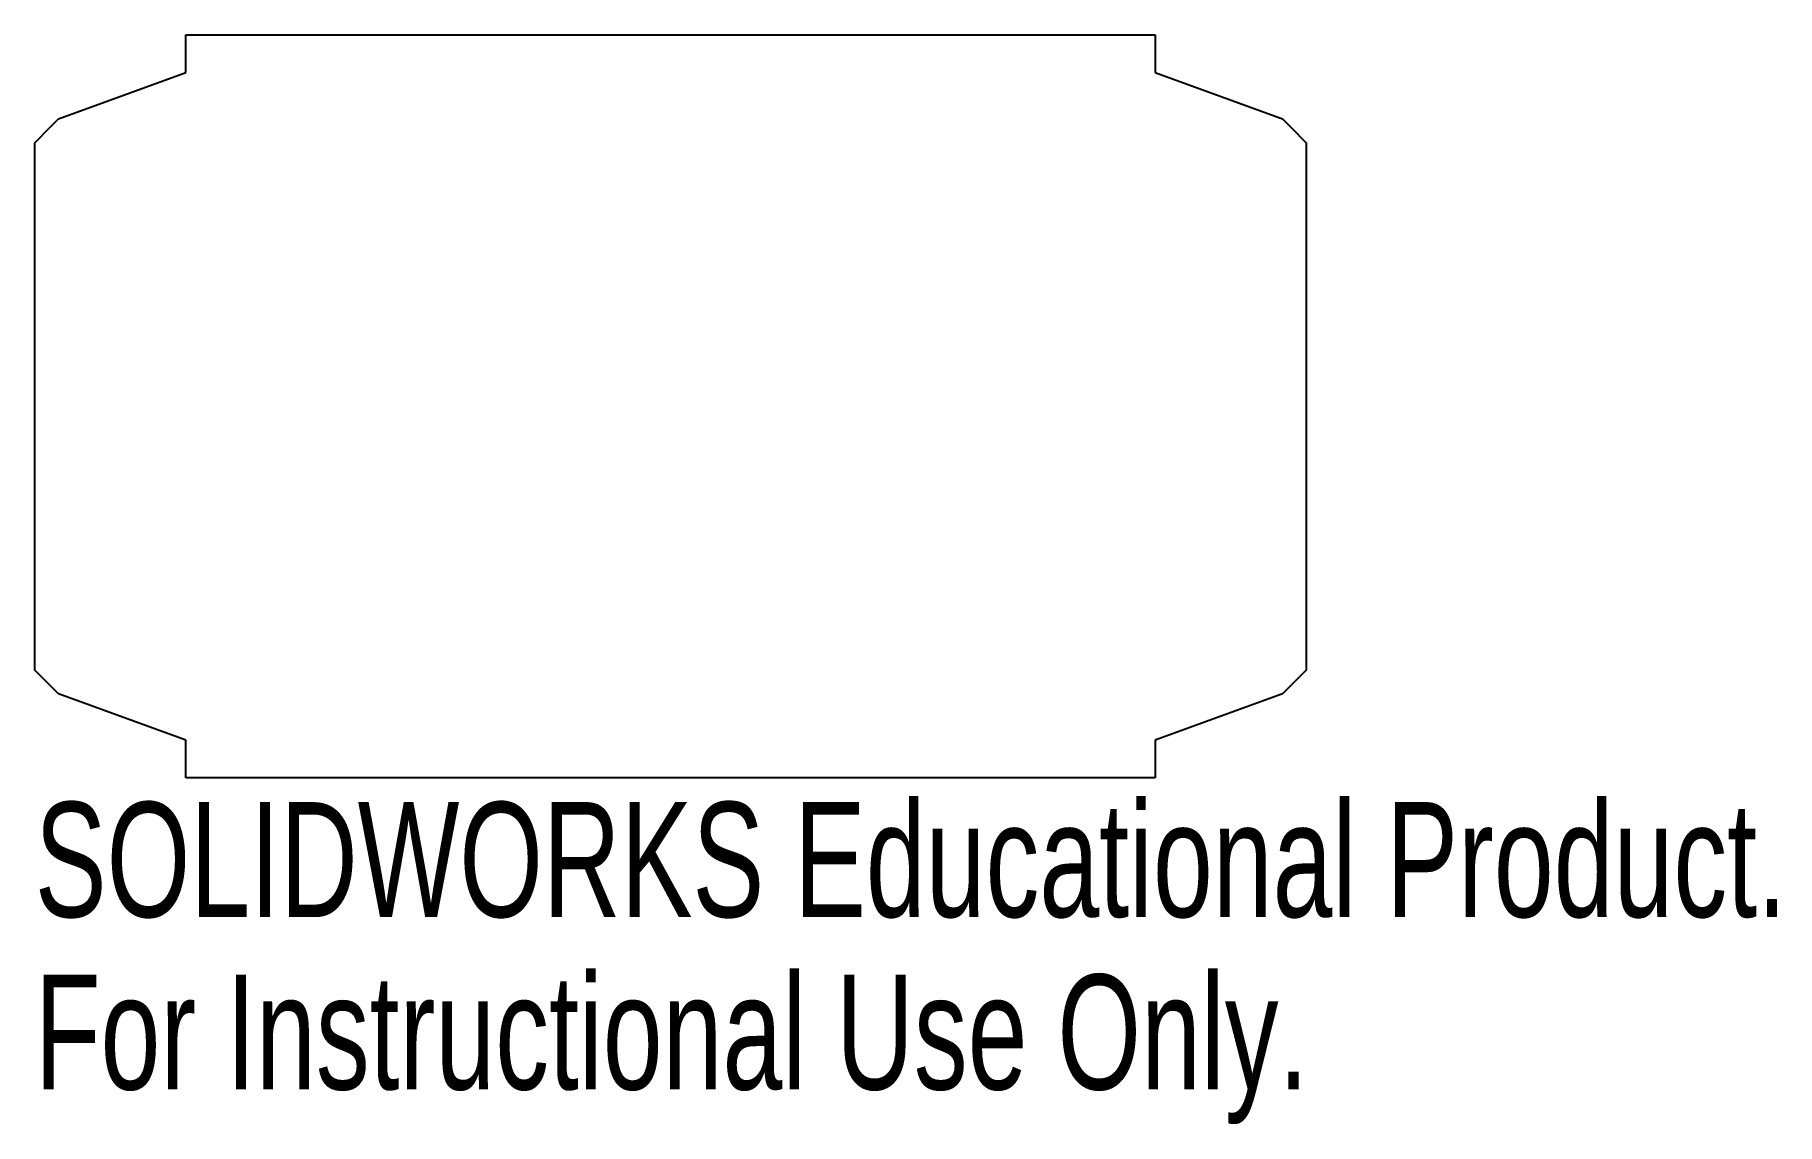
# Model space of a CAD drawing. Header units: inches. Extents: x -1.05 to 1.83, y -1.19 to 0.61.
import ezdxf

# ---------------------------------------------------------------- set-up
doc = ezdxf.new("R2010")
doc.units = ezdxf.units.IN
doc.header["$MEASUREMENT"] = 0
doc.styles.add('SLDTEXTSTYLE0', font='TXT', dxfattribs={"width": 0.7})

msp = doc.modelspace()

# ---------------------------------------------------------------- linework, layer by layer
at = {"color": 7, "linetype": 'Continuous'}
for p, q in [((-0.8025, 0.5525), (-0.8025, 0.615)), ((-0.8025, 0.615), (0.8025, 0.615)), ((0.8025, 0.615), (0.8025, 0.5525)), ((-1.0132, 0.4758), (-0.8025, 0.5525)), ((0.8025, 0.5525), (1.0132, 0.4758)), ((-1.0275, 0.4615), (-1.0132, 0.4758)), ((1.0132, 0.4758), (1.0275, 0.4615)), ((-1.0525, 0.4365), (-1.0275, 0.4615)), ((-1.0525, -0.4365), (-1.0525, 0.4365)), ((1.0275, 0.4615), (1.0525, 0.4365)), ((1.0525, 0.4365), (1.0525, -0.4365)), ((-1.0275, -0.4615), (-1.0525, -0.4365)), ((-1.0132, -0.4758), (-1.0275, -0.4615)), ((1.0275, -0.4615), (1.0132, -0.4758)), ((1.0525, -0.4365), (1.0275, -0.4615)), ((-0.8025, -0.5525), (-1.0132, -0.4758)), ((1.0132, -0.4758), (0.8025, -0.5525)), ((-0.8025, -0.615), (-0.8025, -0.5525)), ((0.8025, -0.5525), (0.8025, -0.615)), ((0.8025, -0.615), (-0.8025, -0.615))]:
    msp.add_line(p, q, dxfattribs=at)

# ---------------------------------------------------------------- texts
at = {"color": 7, "linetype": 'Continuous', "char_height": 0.1903, "attachment_point": 1, "style": 'SLDTEXTSTYLE0'}
for s, insert in [('SOLIDWORKS Educational Product.', (-1.0525, -0.6551)), ('For Instructional Use Only.', (-1.0525, -0.9406))]:
    msp.add_mtext(s, dxfattribs=dict(at, insert=insert))

doc.saveas('drawing.dxf')
